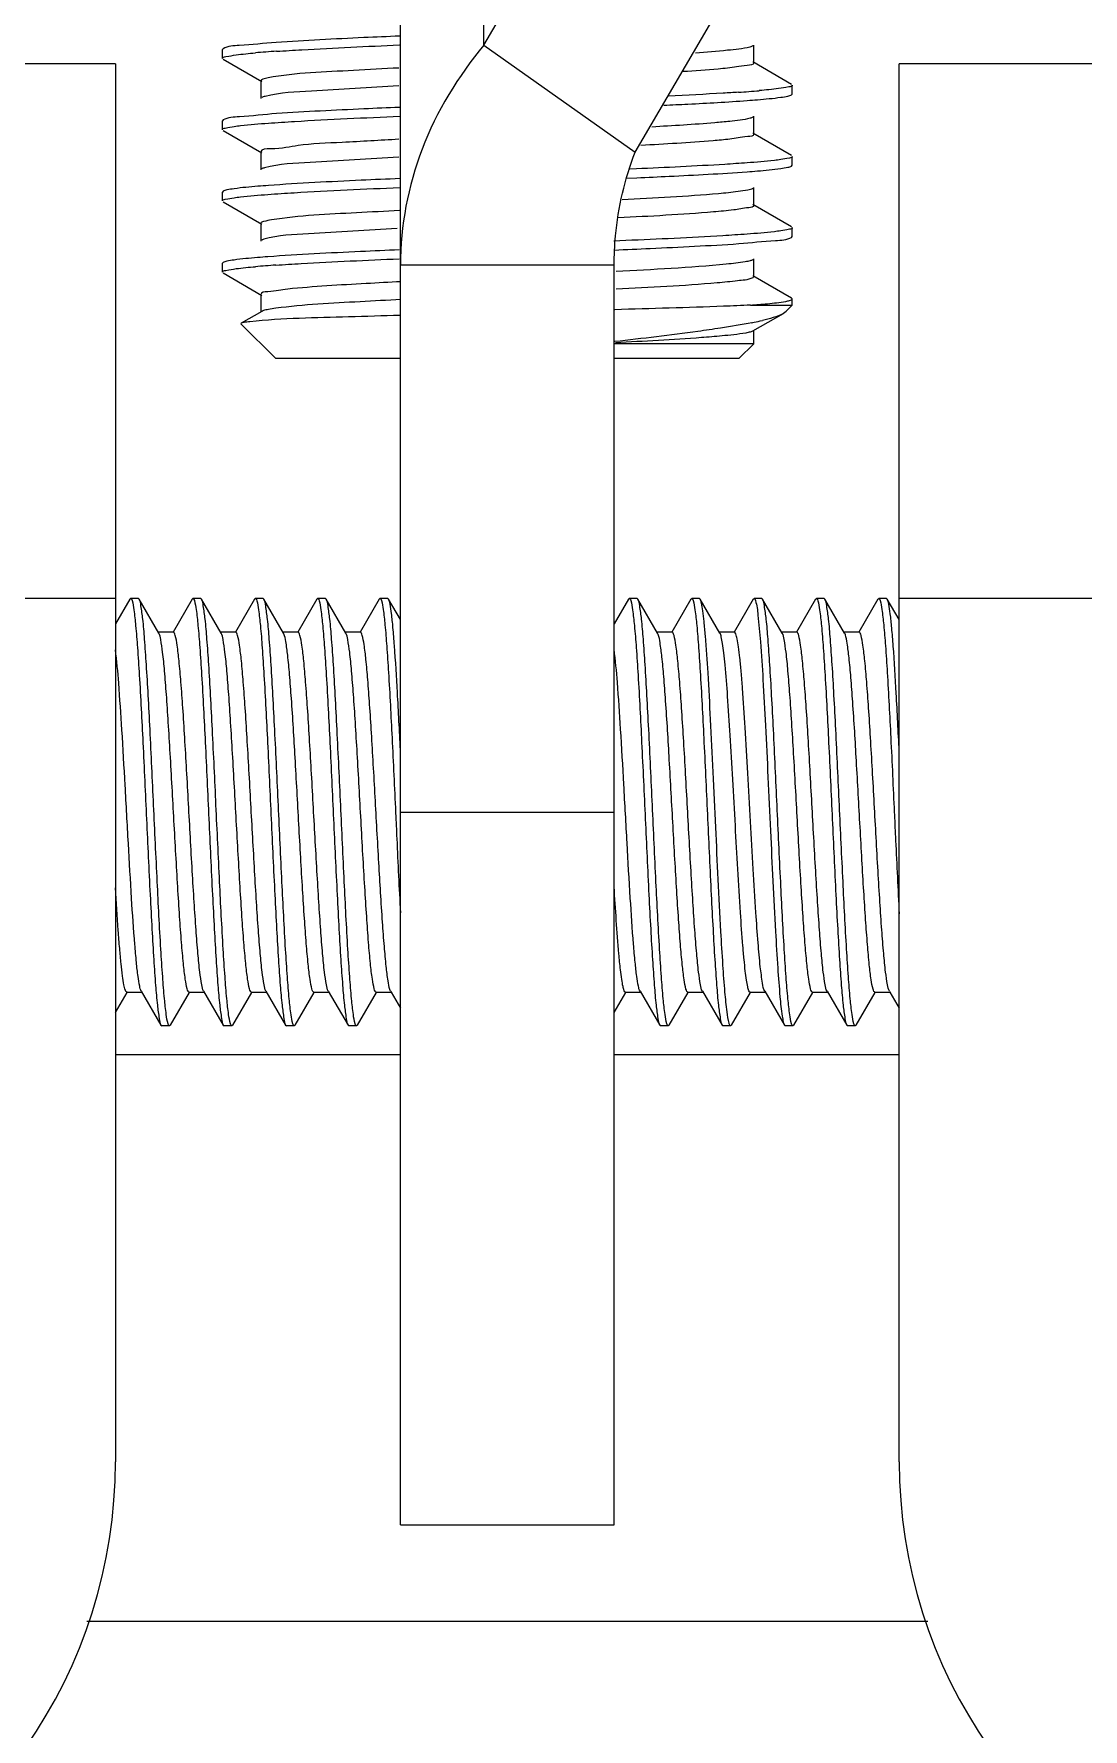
# Model space of a CAD drawing. Extents: x 27938 to 1507990, y 110129 to 923079.
# Drawn here: x 476329 to 476671, y 378758 to 379311 of the extents above; entities that cross this region are included whole.
import ezdxf

# ---------------------------------------------------------------- set-up
doc = ezdxf.new("R2010")
doc.units = 0
doc.header["$LTSCALE"] = 1000
doc.header["$MEASUREMENT"] = 0

msp = doc.modelspace()

# ---------------------------------------------------------------- linework, layer by layer
at = {"linetype": 'Continuous'}
for p, q in [((476475.39, 379306.85), (476646.5, 379598.94)), ((476524.68, 379272), (476695.78, 379564.09)), ((476475.39, 379306.85), (476475.39, 379477.95)), ((476448.18, 378824.47), (476448.18, 379431.49)), ((476390.34, 379305.68), (476390.12, 379305.43)), ((476390.12, 379302.52), (476390.12, 379305.43)), ((476390.12, 379302.52), (476390.12, 379305.43)), ((476475.39, 379306.85), (476524.68, 379272)), ((476563.4, 379301.07), (476563.4, 379306.88)), ((476355.27, 379300.73), (476285.57, 379300.73)), ((476355.27, 379300.73), (476355.27, 378845.04)), ((476390.34, 379302.27), (476402.94, 379294.97)), ((476575.75, 379294.07), (476563.14, 379301.37)), ((476610.82, 378845.04), (476610.82, 379300.73)), ((476680.52, 379300.73), (476610.82, 379300.73)), ((476402.69, 379295.26), (476402.69, 379289.46)), ((476575.97, 379290.91), (476575.97, 379293.81)), ((476575.97, 379290.91), (476575.97, 379293.81)), ((476575.75, 379290.65), (476575.97, 379290.91)), ((476390.34, 379282.45), (476390.12, 379282.2)), ((476390.12, 379279.29), (476390.12, 379282.2)), ((476390.12, 379279.29), (476390.12, 379282.2)), ((476563.4, 379277.84), (476563.4, 379283.65)), ((476390.34, 379279.04), (476402.94, 379271.74)), ((476575.75, 379270.83), (476563.14, 379278.13)), ((476402.69, 379272.03), (476402.69, 379266.22)), ((476575.97, 379267.68), (476575.97, 379270.58)), ((476575.97, 379267.68), (476575.97, 379270.58)), ((476525.14, 379266.51), (476523.01, 379266.42)), ((476575.75, 379267.42), (476575.97, 379267.68)), ((476390.34, 379259.22), (476390.12, 379258.96)), ((476390.12, 379256.06), (476390.12, 379258.96)), ((476390.12, 379256.06), (476390.12, 379258.96)), ((476521.7, 379263.45), (476525.29, 379263.61)), ((476563.4, 379254.61), (476563.4, 379260.42)), ((476390.34, 379255.81), (476402.94, 379248.51)), ((476575.75, 379247.6), (476563.14, 379254.9)), ((476402.69, 379248.8), (476402.69, 379242.99)), ((476575.97, 379244.44), (476575.97, 379247.35)), ((476575.97, 379244.44), (476575.97, 379247.35)), ((476521.7, 379243.13), (476517.74, 379242.96)), ((476575.75, 379244.19), (476575.97, 379244.44)), ((476563.4, 379231.38), (476563.4, 379237.18)), ((476390.34, 379235.99), (476390.12, 379235.73)), ((476390.12, 379232.83), (476390.12, 379235.73)), ((476390.12, 379232.83), (476390.12, 379235.73)), ((476390.34, 379232.57), (476402.94, 379225.27)), ((476517.87, 379235.16), (476448.18, 379235.16)), ((476517.87, 378824.47), (476517.87, 379235.16)), ((476575.75, 379224.37), (476563.14, 379231.67)), ((476402.69, 379225.57), (476402.69, 379219.76)), ((476402.95, 379220.05), (476396.26, 379216.18)), ((476562.32, 379222.09), (476575.97, 379222.09)), ((476573.91, 379220.02), (476573.06, 379219.4)), ((476573.9, 379220.02), (476575.97, 379222.09)), ((476575.97, 379224.12), (476575.75, 379224.37)), ((476575.97, 379222.09), (476575.97, 379224.12)), ((476396.26, 379216.18), (476396.19, 379216.01)), ((476407.54, 379204.66), (476396.19, 379216.01)), ((476563.14, 379213.66), (476573.06, 379219.4)), ((476563.4, 379209.51), (476563.4, 379213.95)), ((476563.4, 379209.51), (476517.87, 379209.51)), ((476558.55, 379204.66), (476563.4, 379209.51)), ((476448.18, 379204.66), (476407.54, 379204.66)), ((476558.55, 379204.66), (476517.87, 379204.66)), ((476355.27, 379126.49), (476285.57, 379126.49)), ((476359.94, 379126.26), (476355.27, 379118.2)), ((476359.94, 379126.26), (476360.2, 379126.49)), ((476362.74, 379126.49), (476360.2, 379126.49)), ((476362.74, 379126.49), (476360.2, 379126.49)), ((476360.2, 379126.49), (476360.24, 379126.48)), ((476363, 379126.26), (476362.74, 379126.49)), ((476369.42, 379115.19), (476363, 379126.26)), ((476380.27, 379126.26), (476374.04, 379115.52)), ((476380.27, 379126.26), (476380.53, 379126.49)), ((476383.07, 379126.49), (476380.53, 379126.49)), ((476383.07, 379126.49), (476380.53, 379126.49)), ((476380.53, 379126.49), (476380.57, 379126.48)), ((476383.33, 379126.26), (476383.07, 379126.49)), ((476389.75, 379115.19), (476383.33, 379126.26)), ((476400.6, 379126.26), (476394.37, 379115.52)), ((476400.6, 379126.26), (476400.86, 379126.49)), ((476403.4, 379126.49), (476400.86, 379126.49)), ((476403.4, 379126.49), (476400.86, 379126.49)), ((476400.86, 379126.49), (476400.89, 379126.48)), ((476403.66, 379126.26), (476403.4, 379126.49)), ((476410.08, 379115.19), (476403.66, 379126.26)), ((476420.92, 379126.26), (476414.7, 379115.52)), ((476420.92, 379126.26), (476421.18, 379126.49)), ((476423.72, 379126.49), (476421.18, 379126.49)), ((476423.72, 379126.49), (476421.18, 379126.49)), ((476421.18, 379126.49), (476421.22, 379126.48)), ((476423.98, 379126.26), (476423.72, 379126.49)), ((476430.4, 379115.19), (476423.98, 379126.26)), ((476441.25, 379126.26), (476435.02, 379115.52)), ((476441.25, 379126.26), (476441.51, 379126.49)), ((476444.05, 379126.49), (476441.51, 379126.49)), ((476444.05, 379126.49), (476441.51, 379126.49)), ((476441.51, 379126.49), (476441.55, 379126.48)), ((476444.31, 379126.26), (476444.05, 379126.49)), ((476448.18, 379119.59), (476444.31, 379126.26)), ((476522.56, 379126.26), (476517.87, 379118.17)), ((476522.56, 379126.26), (476522.82, 379126.49)), ((476525.36, 379126.49), (476522.82, 379126.49)), ((476525.36, 379126.49), (476522.82, 379126.49)), ((476522.82, 379126.49), (476522.86, 379126.48)), ((476525.62, 379126.26), (476525.36, 379126.49)), ((476532.04, 379115.19), (476525.62, 379126.26)), ((476542.89, 379126.26), (476536.66, 379115.52)), ((476542.89, 379126.26), (476543.15, 379126.49)), ((476545.69, 379126.49), (476543.15, 379126.49)), ((476545.69, 379126.49), (476543.15, 379126.49)), ((476543.15, 379126.49), (476543.19, 379126.48)), ((476545.95, 379126.26), (476545.69, 379126.49)), ((476552.37, 379115.19), (476545.95, 379126.26)), ((476563.22, 379126.26), (476556.99, 379115.52)), ((476563.22, 379126.26), (476563.48, 379126.49)), ((476566.02, 379126.49), (476563.48, 379126.49)), ((476566.02, 379126.49), (476563.48, 379126.49)), ((476563.48, 379126.49), (476563.52, 379126.48)), ((476566.28, 379126.26), (476566.02, 379126.49)), ((476572.7, 379115.19), (476566.28, 379126.26)), ((476583.55, 379126.26), (476577.32, 379115.52)), ((476583.55, 379126.26), (476583.81, 379126.49)), ((476586.35, 379126.49), (476583.81, 379126.49)), ((476586.35, 379126.49), (476583.81, 379126.49)), ((476583.81, 379126.49), (476583.85, 379126.48)), ((476586.61, 379126.26), (476586.35, 379126.49)), ((476593.03, 379115.19), (476586.61, 379126.26)), ((476603.88, 379126.26), (476597.65, 379115.52)), ((476603.88, 379126.26), (476604.14, 379126.49)), ((476606.68, 379126.49), (476604.14, 379126.49)), ((476606.68, 379126.49), (476604.14, 379126.49)), ((476604.14, 379126.49), (476604.17, 379126.48)), ((476606.94, 379126.26), (476606.68, 379126.49)), ((476610.82, 379119.56), (476606.94, 379126.26)), ((476680.52, 379126.49), (476610.82, 379126.49)), ((476374.16, 379115.45), (476369.27, 379115.45)), ((476394.48, 379115.45), (476389.59, 379115.45)), ((476414.81, 379115.45), (476409.92, 379115.45)), ((476410.2, 379114.92), (476410.08, 379115.19)), ((476435.14, 379115.45), (476430.25, 379115.45)), ((476536.78, 379115.45), (476531.89, 379115.45)), ((476532.24, 379114.74), (476532.04, 379115.19)), ((476557.11, 379115.45), (476552.22, 379115.45)), ((476577.44, 379115.45), (476572.55, 379115.45)), ((476597.76, 379115.45), (476592.87, 379115.45)), ((476446.6, 379056.72), (476446.61, 379056.53)), ((476448.18, 379056.79), (476517.87, 379056.79)), ((476609.22, 379056.72), (476609.25, 379055.99)), ((476363.68, 378998.4), (476370.1, 378987.32)), ((476384.01, 378998.4), (476390.43, 378987.32)), ((476404.34, 378998.4), (476410.76, 378987.32)), ((476424.67, 378998.4), (476431.09, 378987.32)), ((476445, 378998.4), (476445.15, 378998.13)), ((476526.31, 378998.4), (476532.73, 378987.32)), ((476546.64, 378998.4), (476553.06, 378987.32)), ((476566.96, 378998.4), (476573.38, 378987.32)), ((476587.29, 378998.4), (476593.71, 378987.32)), ((476607.62, 378998.4), (476607.77, 378998.13)), ((476355.27, 378991.52), (476359.06, 378998.06)), ((476358.95, 378998.13), (476363.84, 378998.13)), ((476373.16, 378987.32), (476379.39, 378998.06)), ((476379.28, 378998.13), (476384.17, 378998.13)), ((476393.49, 378987.32), (476399.72, 378998.06)), ((476399.6, 378998.13), (476404.49, 378998.13)), ((476413.82, 378987.32), (476420.05, 378998.06)), ((476419.93, 378998.13), (476424.82, 378998.13)), ((476434.15, 378987.32), (476440.37, 378998.06)), ((476440.26, 378998.13), (476445.15, 378998.13)), ((476445.15, 378998.13), (476448.18, 378992.91)), ((476517.87, 378991.48), (476521.69, 378998.06)), ((476521.57, 378998.13), (476526.46, 378998.13)), ((476535.79, 378987.32), (476542.01, 378998.06)), ((476541.9, 378998.13), (476546.79, 378998.13)), ((476556.12, 378987.32), (476562.34, 378998.06)), ((476562.23, 378998.13), (476567.12, 378998.13)), ((476576.44, 378987.32), (476582.67, 378998.06)), ((476582.56, 378998.13), (476587.45, 378998.13)), ((476596.77, 378987.32), (476603, 378998.06)), ((476602.88, 378998.13), (476607.77, 378998.13)), ((476607.77, 378998.13), (476610.82, 378992.88)), ((476370.1, 378987.32), (476370.36, 378987.1)), ((476372.9, 378987.1), (476370.36, 378987.1)), ((476372.9, 378987.1), (476370.36, 378987.1)), ((476372.9, 378987.1), (476372.87, 378987.1)), ((476373.16, 378987.32), (476372.9, 378987.1)), ((476390.43, 378987.32), (476390.69, 378987.1)), ((476393.23, 378987.1), (476390.69, 378987.1)), ((476393.23, 378987.1), (476390.69, 378987.1)), ((476393.23, 378987.1), (476393.19, 378987.1)), ((476393.49, 378987.32), (476393.23, 378987.1)), ((476410.76, 378987.32), (476411.02, 378987.1)), ((476413.56, 378987.1), (476411.02, 378987.1)), ((476413.56, 378987.1), (476411.02, 378987.1)), ((476413.56, 378987.1), (476413.52, 378987.1)), ((476413.82, 378987.32), (476413.56, 378987.1)), ((476431.09, 378987.32), (476431.35, 378987.1)), ((476433.89, 378987.1), (476431.35, 378987.1)), ((476433.89, 378987.1), (476431.35, 378987.1)), ((476433.89, 378987.1), (476433.85, 378987.1)), ((476434.15, 378987.32), (476433.89, 378987.1)), ((476532.73, 378987.32), (476532.99, 378987.1)), ((476535.53, 378987.1), (476532.99, 378987.1)), ((476535.53, 378987.1), (476532.99, 378987.1)), ((476535.53, 378987.1), (476535.49, 378987.1)), ((476535.79, 378987.32), (476535.53, 378987.1)), ((476553.06, 378987.32), (476553.32, 378987.1)), ((476555.86, 378987.1), (476553.32, 378987.1)), ((476555.86, 378987.1), (476553.32, 378987.1)), ((476556.12, 378987.32), (476555.86, 378987.1)), ((476573.38, 378987.32), (476573.64, 378987.1)), ((476576.18, 378987.1), (476573.64, 378987.1)), ((476576.18, 378987.1), (476573.64, 378987.1)), ((476576.18, 378987.1), (476576.15, 378987.1)), ((476576.44, 378987.32), (476576.18, 378987.1)), ((476593.71, 378987.32), (476593.97, 378987.1)), ((476596.51, 378987.1), (476593.97, 378987.1)), ((476596.51, 378987.1), (476593.97, 378987.1)), ((476596.51, 378987.1), (476596.47, 378987.1)), ((476596.77, 378987.32), (476596.51, 378987.1)), ((476355.27, 378977.8), (476448.18, 378977.8)), ((476517.87, 378977.8), (476610.82, 378977.8)), ((476448.18, 378824.47), (476517.87, 378824.47)), ((476345.92, 378793.11), (476620.17, 378793.11))]:
    msp.add_line(p, q, dxfattribs=at)
for centre, radius, start, end in [((476434.54, 378903.9), 401.84, 93.8141, 94.8058), ((476531.69, 379690.69), 400.09, 273.8288, 274.8033), ((476434.24, 378837.96), 398.06, 93.8424, 94.8038), ((476537.47, 379548.88), 327.74, 274.348, 274.8253), ((476537.07, 379343.76), 129.96, 281.4121, 281.7338), ((476543.2, 379314.72), 100.28, 281.6827, 283.258), ((476192.64, 378845.04), 162.62, 290.3175, 0), ((476773.44, 378845.04), 162.62, 180, 249.6825)]:
    msp.add_arc(centre, radius, start, end, dxfattribs=at)
for points, knots in [([(476447.87, 379309.8), (476443.99, 379309.63), (476430.58, 379309.04), (476417.18, 379308.39), (476407.65, 379307.74)], [0, 0, 0, 0, 0.28888, 1, 1, 1, 1]), ([(476390.12, 379302.52), (476390.12, 379302.95), (476392.34, 379303.22), (476393.46, 379303.53), (476394.58, 379303.68)], [0, 0, 0, 0, 0.271559, 1, 1, 1, 1]), ([(476407.65, 379307.74), (476403.65, 379307.46), (476398.03, 379306.69), (476391.9, 379306.58), (476390.34, 379305.68)], [0, 0, 0, 0, 0.690313, 1, 1, 1, 1]), ([(476407.81, 379304.84), (476410.57, 379305.03), (476423.91, 379305.84), (476437.26, 379306.44), (476447.85, 379306.9)], [0, 0, 0, 0, 0.20666, 1, 1, 1, 1]), ([(476475.39, 379306.85), (476466.96, 379296.76), (476453.18, 379274.13), (476448.18, 379247.96), (476448.18, 379235.16)], [0, 0, 0, 0, 0.506705, 1, 1, 1, 1]), ([(476563.14, 379306.59), (476562.84, 379306.41), (476560.1, 379305.65), (476557.31, 379305.41), (476554.86, 379305.16)], [0, 0, 0, 0, 0.12456, 1, 1, 1, 1]), ([(476447.64, 379299.39), (476442.71, 379299.13), (476428.51, 379298.23), (476414.16, 379297.92), (476405.01, 379296.15)], [0, 0, 0, 0, 0.346423, 1, 1, 1, 1]), ([(476554.86, 379299.35), (476553.85, 379299.25), (476549.02, 379298.8), (476544.18, 379298.45), (476540.35, 379298.2)], [0, 0, 0, 0, 0.208697, 1, 1, 1, 1]), ([(476563.4, 379301.07), (476563.4, 379300.3), (476559.01, 379300.21), (476556.99, 379299.57), (476554.86, 379299.35)], [0, 0, 0, 0, 0.265827, 1, 1, 1, 1]), ([(476405.01, 379296.15), (476404.42, 379296.04), (476403.75, 379295.89), (476402.69, 379295.51), (476402.69, 379295.26)], [0, 0, 0, 0, 0.709574, 1, 1, 1, 1]), ([(476447.64, 379293.58), (476438.14, 379293.09), (476423.68, 379292.02), (476409.01, 379291.36), (476404.11, 379290.15)], [0, 0, 0, 0, 0.653589, 1, 1, 1, 1]), ([(476558.4, 379291.5), (476556.75, 379291.39), (476549.15, 379290.91), (476541.54, 379290.51), (476535.59, 379290.23)], [0, 0, 0, 0, 0.217612, 1, 1, 1, 1]), ([(476575.97, 379293.81), (476575.97, 379293.39), (476573.74, 379293.11), (476572.61, 379292.8), (476571.48, 379292.66)], [0, 0, 0, 0, 0.271489, 1, 1, 1, 1]), ([(476404.11, 379290.15), (476403.88, 379290.09), (476403.48, 379289.99), (476403.09, 379289.84), (476402.95, 379289.75)], [0, 0, 0, 0, 0.589728, 1, 1, 1, 1]), ([(476447.85, 379286.57), (476444, 379286.4), (476430.65, 379285.81), (476417.3, 379285.16), (476407.81, 379284.52)], [0, 0, 0, 0, 0.28855, 1, 1, 1, 1]), ([(476534.12, 379287.25), (476536.73, 379287.38), (476545.77, 379287.82), (476554.82, 379288.32), (476561.24, 379288.8)], [0, 0, 0, 0, 0.288481, 1, 1, 1, 1]), ([(476561.24, 379288.8), (476562.37, 379288.88), (476566.03, 379289.17), (476569.7, 379289.5), (476572.22, 379289.85)], [0, 0, 0, 0, 0.307442, 1, 1, 1, 1]), ([(476572.22, 379289.85), (476572.99, 379289.96), (476574.17, 379290.17), (476575.38, 379290.44), (476575.75, 379290.65)], [0, 0, 0, 0, 0.642991, 1, 1, 1, 1]), ([(476390.12, 379279.29), (476390.12, 379279.66), (476392, 379279.97), (476392.99, 379280.22), (476393.95, 379280.36)], [0, 0, 0, 0, 0.274156, 1, 1, 1, 1]), ([(476407.81, 379284.52), (476403.77, 379284.24), (476398.1, 379283.46), (476391.91, 379283.36), (476390.34, 379282.45)], [0, 0, 0, 0, 0.690488, 1, 1, 1, 1]), ([(476393.95, 379280.36), (476394.66, 379280.46), (476398.37, 379280.91), (476402.1, 379281.2), (476405.12, 379281.42)], [0, 0, 0, 0, 0.191478, 1, 1, 1, 1]), ([(476405.12, 379281.42), (476407.97, 379281.63), (476422.26, 379282.54), (476436.56, 379283.18), (476448, 379283.67)], [0, 0, 0, 0, 0.199878, 1, 1, 1, 1]), ([(476555.57, 379282), (476553.95, 379281.83), (476545.49, 379281.05), (476537.01, 379280.55), (476530.15, 379280.16)], [0, 0, 0, 0, 0.191776, 1, 1, 1, 1]), ([(476563.14, 379283.35), (476562.86, 379283.19), (476560.36, 379282.47), (476557.8, 379282.24), (476555.57, 379282)], [0, 0, 0, 0, 0.12695, 1, 1, 1, 1]), ([(476447.67, 379276.15), (476441.51, 379275.84), (476430.89, 379275.1), (476415.84, 379274.63), (476408.97, 379272.87), (476402.7, 379273.12), (476402.69, 379272.03)], [0, 0, 0, 0, 0.408978, 0.726291, 0.927833, 1, 1, 1, 1]), ([(476555.57, 379276.19), (476553.75, 379276), (476544.1, 379275.13), (476534.42, 379274.58), (476526.57, 379274.15)], [0, 0, 0, 0, 0.188503, 1, 1, 1, 1]), ([(476563.4, 379277.84), (476563.4, 379277.12), (476559.39, 379276.98), (476557.53, 379276.4), (476555.57, 379276.19)], [0, 0, 0, 0, 0.266822, 1, 1, 1, 1]), ([(476447.65, 379270.35), (476438.03, 379269.85), (476423.51, 379268.72), (476408.73, 379268.15), (476403.9, 379266.87)], [0, 0, 0, 0, 0.658464, 1, 1, 1, 1]), ([(476517.87, 379235.16), (476517.87, 379238.33), (476518.46, 379250.86), (476521.39, 379263.24), (476524.68, 379272)], [0, 0, 0, 0, 0.253333, 1, 1, 1, 1]), ([(476572.22, 379269.53), (476571.52, 379269.43), (476567.87, 379268.98), (476564.2, 379268.69), (476561.24, 379268.47)], [0, 0, 0, 0, 0.191345, 1, 1, 1, 1]), ([(476575.97, 379270.58), (476575.97, 379270.22), (476574.13, 379269.91), (476573.16, 379269.66), (476572.22, 379269.53)], [0, 0, 0, 0, 0.274511, 1, 1, 1, 1]), ([(476403.9, 379266.87), (476403.71, 379266.82), (476403.39, 379266.72), (476403.07, 379266.59), (476402.95, 379266.52)], [0, 0, 0, 0, 0.581089, 1, 1, 1, 1]), ([(476561.24, 379268.47), (476558.8, 379268.29), (476546.78, 379267.5), (476534.74, 379266.94), (476525.14, 379266.51)], [0, 0, 0, 0, 0.202741, 1, 1, 1, 1]), ([(476525.29, 379263.61), (476528.8, 379263.77), (476540.78, 379264.33), (476552.76, 379264.94), (476561.22, 379265.56)], [0, 0, 0, 0, 0.292638, 1, 1, 1, 1]), ([(476561.22, 379265.56), (476562.35, 379265.65), (476566.02, 379265.94), (476569.69, 379266.26), (476572.21, 379266.62)], [0, 0, 0, 0, 0.307508, 1, 1, 1, 1]), ([(476572.21, 379266.62), (476572.98, 379266.73), (476574.17, 379266.94), (476575.38, 379267.21), (476575.75, 379267.42)], [0, 0, 0, 0, 0.64302, 1, 1, 1, 1]), ([(476393.95, 379260.03), (476393.16, 379259.92), (476391.96, 379259.71), (476390.72, 379259.44), (476390.34, 379259.22)], [0, 0, 0, 0, 0.643846, 1, 1, 1, 1]), ([(476393.92, 379257.12), (476394.62, 379257.22), (476398.3, 379257.67), (476401.99, 379257.96), (476404.98, 379258.18)], [0, 0, 0, 0, 0.191445, 1, 1, 1, 1]), ([(476405.12, 379261.09), (476403.97, 379261.01), (476400.24, 379260.72), (476396.52, 379260.39), (476393.95, 379260.03)], [0, 0, 0, 0, 0.307315, 1, 1, 1, 1]), ([(476404.98, 379258.18), (476407.84, 379258.39), (476422.17, 379259.31), (476436.51, 379259.95), (476448, 379260.44)], [0, 0, 0, 0, 0.199508, 1, 1, 1, 1]), ([(476448, 379263.34), (476443.79, 379263.16), (476429.49, 379262.52), (476415.19, 379261.83), (476405.12, 379261.09)], [0, 0, 0, 0, 0.294353, 1, 1, 1, 1]), ([(476558.28, 379259.09), (476556.17, 379258.81), (476543.6, 379257.59), (476530.99, 379256.95), (476520.5, 379256.4)], [0, 0, 0, 0, 0.168361, 1, 1, 1, 1]), ([(476563.14, 379260.12), (476562.64, 379259.83), (476560.97, 379259.5), (476559.35, 379259.23), (476558.28, 379259.09)], [0, 0, 0, 0, 0.350876, 1, 1, 1, 1]), ([(476390.12, 379256.06), (476390.12, 379256.43), (476391.98, 379256.73), (476392.96, 379256.99), (476393.92, 379257.12)], [0, 0, 0, 0, 0.274335, 1, 1, 1, 1]), ([(476447.9, 379252.93), (476443.22, 379252.7), (476429.29, 379251.87), (476415.29, 379251.34), (476406.13, 379249.89)], [0, 0, 0, 0, 0.335812, 1, 1, 1, 1]), ([(476556.86, 379253.11), (476554.65, 379252.85), (476542.12, 379251.71), (476529.55, 379251.06), (476519.2, 379250.53)], [0, 0, 0, 0, 0.176564, 1, 1, 1, 1]), ([(476563.4, 379254.61), (476563.4, 379254), (476560.09, 379253.76), (476558.5, 379253.3), (476556.86, 379253.11)], [0, 0, 0, 0, 0.268738, 1, 1, 1, 1]), ([(476406.13, 379249.89), (476405.26, 379249.75), (476404.34, 379249.52), (476402.69, 379249.14), (476402.69, 379248.8)], [0, 0, 0, 0, 0.720112, 1, 1, 1, 1]), ([(476447.12, 379247.09), (476437.47, 379246.59), (476423.08, 379245.38), (476408.35, 379244.96), (476403.67, 379243.57)], [0, 0, 0, 0, 0.664513, 1, 1, 1, 1]), ([(476575.97, 379247.35), (476575.97, 379246.99), (476574.13, 379246.68), (476573.15, 379246.43), (476572.21, 379246.29)], [0, 0, 0, 0, 0.27452, 1, 1, 1, 1]), ([(476403.67, 379243.57), (476403.53, 379243.53), (476403.28, 379243.45), (476403.04, 379243.34), (476402.95, 379243.29)], [0, 0, 0, 0, 0.569413, 1, 1, 1, 1]), ([(476517.91, 379240.06), (476521.83, 379240.23), (476535.36, 379240.83), (476548.9, 379241.49), (476558.51, 379242.14)], [0, 0, 0, 0, 0.2891, 1, 1, 1, 1]), ([(476561.22, 379245.24), (476558.57, 379245.04), (476545.41, 379244.19), (476532.23, 379243.59), (476521.7, 379243.13)], [0, 0, 0, 0, 0.201017, 1, 1, 1, 1]), ([(476558.51, 379242.14), (476562.5, 379242.41), (476568.1, 379243.19), (476574.19, 379243.3), (476575.75, 379244.19)], [0, 0, 0, 0, 0.690204, 1, 1, 1, 1]), ([(476572.21, 379246.29), (476571.51, 379246.19), (476567.86, 379245.75), (476564.19, 379245.45), (476561.22, 379245.24)], [0, 0, 0, 0, 0.191315, 1, 1, 1, 1]), ([(476393.92, 379236.79), (476393.14, 379236.68), (476391.94, 379236.48), (476390.72, 379236.2), (476390.34, 379235.99)], [0, 0, 0, 0, 0.643454, 1, 1, 1, 1]), ([(476404.98, 379237.85), (476403.84, 379237.77), (476400.15, 379237.48), (476396.46, 379237.15), (476393.92, 379236.79)], [0, 0, 0, 0, 0.307366, 1, 1, 1, 1]), ([(476447.8, 379240.1), (476443.59, 379239.92), (476429.31, 379239.28), (476415.03, 379238.59), (476404.98, 379237.85)], [0, 0, 0, 0, 0.294609, 1, 1, 1, 1]), ([(476407.57, 379235.13), (476410.33, 379235.32), (476423.73, 379236.14), (476437.14, 379236.74), (476447.78, 379237.2)], [0, 0, 0, 0, 0.206107, 1, 1, 1, 1]), ([(476560.61, 379236.21), (476558.57, 379235.85), (476544.56, 379234.34), (476530.49, 379233.68), (476518.5, 379233.07)], [0, 0, 0, 0, 0.147214, 1, 1, 1, 1]), ([(476563.14, 379236.89), (476562.86, 379236.73), (476562, 379236.48), (476561.15, 379236.3), (476560.61, 379236.21)], [0, 0, 0, 0, 0.376557, 1, 1, 1, 1]), ([(476390.12, 379232.83), (476390.12, 379233.25), (476392.33, 379233.53), (476393.45, 379233.83), (476394.57, 379233.98)], [0, 0, 0, 0, 0.271614, 1, 1, 1, 1]), ([(476563.4, 379231.38), (476563.4, 379231.22), (476561.43, 379230.13), (476559.78, 379230.24), (476558.11, 379230.03)], [0, 0, 0, 0, 0.08596, 1, 1, 1, 1]), ([(476411.43, 379227.31), (476409.25, 379227.09), (476407.19, 379226.43), (476402.69, 379226.36), (476402.69, 379225.57)], [0, 0, 0, 0, 0.734394, 1, 1, 1, 1]), ([(476448.29, 379229.72), (476444.52, 379229.53), (476432.23, 379228.86), (476419.93, 379228.17), (476411.43, 379227.31)], [0, 0, 0, 0, 0.306539, 1, 1, 1, 1]), ([(476558.11, 379230.03), (476555.9, 379229.74), (476542.73, 379228.48), (476529.52, 379227.82), (476518.54, 379227.26)], [0, 0, 0, 0, 0.168449, 1, 1, 1, 1]), ([(476403.51, 379220.29), (476403.4, 379220.25), (476403.21, 379220.19), (476403.02, 379220.1), (476402.95, 379220.05)], [0, 0, 0, 0, 0.559909, 1, 1, 1, 1]), ([(476407.54, 379221.05), (476406.73, 379220.94), (476405.38, 379220.74), (476404.03, 379220.46), (476403.51, 379220.29)], [0, 0, 0, 0, 0.599115, 1, 1, 1, 1]), ([(476448.36, 379223.92), (476443.92, 379223.69), (476430.31, 379222.92), (476416.66, 379222.28), (476407.54, 379221.05)], [0, 0, 0, 0, 0.325706, 1, 1, 1, 1]), ([(476562.32, 379222.09), (476559.39, 379221.95), (476544.66, 379221.35), (476529.92, 379220.94), (476518.1, 379220.61)], [0, 0, 0, 0, 0.198632, 1, 1, 1, 1]), ([(476565.04, 379222.31), (476565.98, 379222.38), (476568.92, 379222.66), (476571.87, 379222.95), (476573.86, 379223.33)], [0, 0, 0, 0, 0.318168, 1, 1, 1, 1]), ([(476573.86, 379223.33), (476574.26, 379223.4), (476574.9, 379223.54), (476575.55, 379223.74), (476575.76, 379223.87)], [0, 0, 0, 0, 0.619944, 1, 1, 1, 1]), ([(476575.76, 379223.87), (476575.82, 379223.9), (476575.91, 379223.96), (476575.97, 379224.07), (476575.97, 379224.12)], [0, 0, 0, 0, 0.597477, 1, 1, 1, 1]), ([(476399.1, 379216.68), (476398.46, 379216.62), (476397.52, 379216.48), (476396.54, 379216.34), (476396.26, 379216.18)], [0, 0, 0, 0, 0.666426, 1, 1, 1, 1]), ([(476448.06, 379218.75), (476442.47, 379218.59), (476426.15, 379218.02), (476409.78, 379217.8), (476399.1, 379216.68)], [0, 0, 0, 0, 0.34233, 1, 1, 1, 1]), ([(476552.6, 379214.6), (476550.13, 379214.22), (476538.65, 379212.57), (476527.13, 379211.22), (476518.1, 379210.19)], [0, 0, 0, 0, 0.215985, 1, 1, 1, 1]), ([(476553.04, 379212.05), (476550.8, 379211.84), (476539.22, 379210.92), (476527.61, 379210.3), (476518.26, 379209.82)], [0, 0, 0, 0, 0.193571, 1, 1, 1, 1]), ([(476562.25, 379213.33), (476561.77, 379213.19), (476558.72, 379212.59), (476555.63, 379212.3), (476553.04, 379212.05)], [0, 0, 0, 0, 0.160547, 1, 1, 1, 1]), ([(476563.14, 379213.66), (476563.03, 379213.59), (476562.73, 379213.47), (476562.42, 379213.37), (476562.25, 379213.33)], [0, 0, 0, 0, 0.420841, 1, 1, 1, 1]), ([(476360.24, 379126.48), (476360.28, 379126.47), (476360.52, 379126.29), (476360.6, 379125.98), (476360.67, 379125.75)], [0, 0, 0, 0, 0.146246, 1, 1, 1, 1]), ([(476360.67, 379125.75), (476360.98, 379124.78), (476361.38, 379122.05), (476361.95, 379116.95), (476362.5, 379109.84), (476363.32, 379097.14), (476364.28, 379078.49), (476365.38, 379054.6), (476366.33, 379034.32), (476367.12, 379019.05), (476367.69, 379009.22), (476368.28, 379000.97), (476368.79, 378994.54), (476369.41, 378990.24), (476369.73, 378987.97), (476370.1, 378987.32)], [0, 0, 0, 0, 0.021868, 0.059293, 0.111148, 0.175758, 0.334416, 0.514504, 0.692433, 0.773207, 0.844889, 0.905123, 0.951944, 0.983855, 1, 1, 1, 1]), ([(476372.43, 378987.84), (476372.12, 378988.81), (476371.72, 378991.54), (476371.15, 378996.65), (476370.6, 379003.75), (476369.78, 379016.46), (476368.83, 379035.1), (476367.72, 379058.99), (476366.78, 379079.27), (476365.98, 379094.54), (476365.41, 379104.37), (476364.83, 379112.61), (476364.31, 379119.05), (476363.7, 379123.34), (476363.37, 379125.62), (476363, 379126.26)], [0, 0, 0, 0, 0.021893, 0.059337, 0.111209, 0.175831, 0.334488, 0.514558, 0.692467, 0.773229, 0.8449, 0.905129, 0.951948, 0.983856, 1, 1, 1, 1]), ([(476380.57, 379126.48), (476380.61, 379126.47), (476380.84, 379126.29), (476380.92, 379126), (476380.99, 379125.77)], [0, 0, 0, 0, 0.147522, 1, 1, 1, 1]), ([(476380.99, 379125.77), (476381.3, 379124.82), (476381.7, 379122.1), (476382.27, 379117.02), (476382.82, 379109.92), (476383.65, 379097.23), (476384.6, 379078.58), (476385.71, 379054.68), (476386.65, 379034.38), (476387.45, 379019.09), (476388.02, 379009.25), (476388.6, 379000.99), (476389.12, 378994.55), (476389.73, 378990.24), (476390.06, 378987.97), (476390.43, 378987.32)], [0, 0, 0, 0, 0.02168, 0.058952, 0.110694, 0.175227, 0.333837, 0.514005, 0.692077, 0.772934, 0.8447, 0.905011, 0.95189, 0.983838, 1, 1, 1, 1]), ([(476392.76, 378987.84), (476392.45, 378988.8), (476392.05, 378991.53), (476391.48, 378996.64), (476390.93, 379003.74), (476390.11, 379016.45), (476389.16, 379035.09), (476388.05, 379058.98), (476387.11, 379079.27), (476386.31, 379094.54), (476385.74, 379104.37), (476385.16, 379112.61), (476384.64, 379119.05), (476384.02, 379123.34), (476383.7, 379125.62), (476383.33, 379126.26)], [0, 0, 0, 0, 0.021869, 0.059298, 0.111159, 0.175773, 0.334425, 0.514513, 0.692436, 0.773203, 0.844885, 0.905123, 0.951945, 0.983855, 1, 1, 1, 1]), ([(476400.89, 379126.48), (476400.94, 379126.47), (476401.18, 379126.29), (476401.25, 379125.98), (476401.33, 379125.74)], [0, 0, 0, 0, 0.146192, 1, 1, 1, 1]), ([(476401.33, 379125.74), (476401.64, 379124.78), (476402.04, 379122.05), (476402.61, 379116.94), (476403.16, 379109.84), (476403.98, 379097.13), (476404.93, 379078.48), (476406.04, 379054.6), (476406.98, 379034.31), (476407.78, 379019.05), (476408.35, 379009.22), (476408.93, 379000.97), (476409.45, 378994.54), (476410.06, 378990.24), (476410.39, 378987.97), (476410.76, 378987.32)], [0, 0, 0, 0, 0.021875, 0.059308, 0.111172, 0.175789, 0.334441, 0.514524, 0.692444, 0.773209, 0.844888, 0.905124, 0.951946, 0.983855, 1, 1, 1, 1]), ([(476413.1, 378987.81), (476412.79, 378988.77), (476412.39, 378991.49), (476411.82, 378996.57), (476411.27, 379003.67), (476410.44, 379016.36), (476409.49, 379035.01), (476408.38, 379058.91), (476407.44, 379079.21), (476406.64, 379094.5), (476406.07, 379104.34), (476405.48, 379112.59), (476404.97, 379119.04), (476404.35, 379123.34), (476404.03, 379125.61), (476403.66, 379126.26)], [0, 0, 0, 0, 0.021696, 0.058981, 0.110733, 0.175273, 0.333889, 0.51405, 0.692109, 0.772959, 0.844718, 0.905021, 0.951895, 0.98384, 1, 1, 1, 1]), ([(476421.22, 379126.48), (476421.26, 379126.47), (476421.51, 379126.29), (476421.58, 379125.98), (476421.66, 379125.74)], [0, 0, 0, 0, 0.146067, 1, 1, 1, 1]), ([(476421.66, 379125.74), (476421.96, 379124.78), (476422.36, 379122.04), (476422.93, 379116.94), (476423.48, 379109.83), (476424.31, 379097.12), (476425.26, 379078.48), (476426.37, 379054.59), (476427.31, 379034.31), (476428.11, 379019.04), (476428.68, 379009.21), (476429.26, 379000.97), (476429.78, 378994.53), (476430.39, 378990.24), (476430.71, 378987.97), (476431.09, 378987.32)], [0, 0, 0, 0, 0.021894, 0.059339, 0.111212, 0.175833, 0.334492, 0.514561, 0.69247, 0.773231, 0.844902, 0.905131, 0.951948, 0.983856, 1, 1, 1, 1]), ([(476433.42, 378987.84), (476433.11, 378988.8), (476432.71, 378991.53), (476432.14, 378996.64), (476431.59, 379003.74), (476430.76, 379016.45), (476429.81, 379035.09), (476428.71, 379058.98), (476427.76, 379079.27), (476426.96, 379094.54), (476426.4, 379104.37), (476425.81, 379112.61), (476425.3, 379119.05), (476424.68, 379123.34), (476424.36, 379125.62), (476423.98, 379126.26)], [0, 0, 0, 0, 0.021872, 0.059299, 0.111157, 0.175768, 0.334426, 0.51451, 0.692437, 0.773209, 0.84489, 0.905124, 0.951944, 0.983855, 1, 1, 1, 1]), ([(476441.55, 379126.48), (476441.59, 379126.47), (476441.83, 379126.29), (476441.91, 379125.99), (476441.98, 379125.75)], [0, 0, 0, 0, 0.14652, 1, 1, 1, 1]), ([(476441.98, 379125.75), (476442.28, 379124.82), (476442.67, 379122.18), (476443.23, 379117.25), (476443.77, 379110.4), (476444.58, 379098.13), (476445.51, 379080.04), (476446.22, 379064.83), (476446.6, 379056.72)], [0, 0, 0, 0, 0.0425, 0.114919, 0.215181, 0.340186, 0.648075, 1, 1, 1, 1]), ([(476448.18, 379077.12), (476447.87, 379083.36), (476447.3, 379094.69), (476446.51, 379107.98), (476445.81, 379116.54), (476445.38, 379121.09), (476444.89, 379124.16), (476444.59, 379125.78), (476444.31, 379126.26)], [0, 0, 0, 0, 0.379707, 0.689476, 0.809337, 0.902177, 0.966048, 1, 1, 1, 1]), ([(476522.86, 379126.48), (476522.9, 379126.47), (476523.14, 379126.29), (476523.22, 379125.99), (476523.29, 379125.76)], [0, 0, 0, 0, 0.146788, 1, 1, 1, 1]), ([(476523.29, 379125.76), (476523.6, 379124.8), (476524, 379122.07), (476524.57, 379116.98), (476525.12, 379109.88), (476525.95, 379097.17), (476526.9, 379078.53), (476528, 379054.64), (476528.95, 379034.34), (476529.75, 379019.06), (476530.32, 379009.23), (476530.9, 379000.98), (476531.42, 378994.54), (476532.03, 378990.24), (476532.35, 378987.97), (476532.73, 378987.32)], [0, 0, 0, 0, 0.021788, 0.059148, 0.110955, 0.175533, 0.334174, 0.514296, 0.692285, 0.773094, 0.844811, 0.905077, 0.951921, 0.983848, 1, 1, 1, 1]), ([(476535.06, 378987.84), (476534.75, 378988.8), (476534.35, 378991.54), (476533.78, 378996.64), (476533.23, 379003.75), (476532.4, 379016.45), (476531.45, 379035.1), (476530.35, 379058.98), (476529.4, 379079.27), (476528.6, 379094.54), (476528.04, 379104.37), (476527.45, 379112.61), (476526.94, 379119.05), (476526.32, 379123.34), (476526, 379125.62), (476525.62, 379126.26)], [0, 0, 0, 0, 0.021877, 0.059311, 0.111175, 0.175792, 0.334445, 0.514524, 0.692444, 0.773209, 0.844887, 0.905122, 0.951945, 0.983855, 1, 1, 1, 1]), ([(476543.19, 379126.48), (476543.23, 379126.47), (476543.47, 379126.29), (476543.55, 379125.99), (476543.62, 379125.75)], [0, 0, 0, 0, 0.146706, 1, 1, 1, 1]), ([(476543.62, 379125.75), (476543.93, 379124.79), (476544.33, 379122.07), (476544.9, 379116.97), (476545.45, 379109.87), (476546.27, 379097.17), (476547.23, 379078.52), (476548.33, 379054.63), (476549.28, 379034.34), (476550.07, 379019.06), (476550.64, 379009.23), (476551.23, 379000.98), (476551.74, 378994.54), (476552.36, 378990.24), (476552.68, 378987.97), (476553.06, 378987.32)], [0, 0, 0, 0, 0.0218, 0.059172, 0.110989, 0.175574, 0.334211, 0.514328, 0.692305, 0.773106, 0.844818, 0.905082, 0.951925, 0.983849, 1, 1, 1, 1]), ([(476552.69, 379017.89), (476552.06, 379029.2), (476551.25, 379046.53), (476550.18, 379069.58), (476549.37, 379086.38), (476548.57, 379101.18), (476547.87, 379111.8), (476547.26, 379118.56), (476546.87, 379122.13), (476546.46, 379124.57), (476546.18, 379125.86), (476545.95, 379126.26)], [0, 0, 0, 0, 0.31261, 0.479025, 0.637331, 0.776893, 0.888349, 0.931124, 0.964281, 0.987309, 1, 1, 1, 1]), ([(476563.52, 379126.48), (476563.56, 379126.47), (476563.8, 379126.29), (476563.87, 379125.99), (476563.95, 379125.75)], [0, 0, 0, 0, 0.14666, 1, 1, 1, 1]), ([(476563.95, 379125.75), (476564.44, 379124.24), (476564.91, 379119.7), (476565.73, 379111.14), (476566.46, 379099.1), (476567.26, 379084.41), (476568.04, 379067.97), (476569.08, 379045.6), (476569.87, 379028.82), (476570.48, 379017.89)], [0, 0, 0, 0, 0.04411, 0.125541, 0.239358, 0.37843, 0.533993, 0.696234, 1, 1, 1, 1]), ([(476575.72, 378987.82), (476575.41, 378988.78), (476575.01, 378991.51), (476574.44, 378996.6), (476573.89, 379003.7), (476573.06, 379016.4), (476572.11, 379035.05), (476571, 379058.94), (476570.06, 379079.24), (476569.26, 379094.51), (476568.69, 379104.35), (476568.11, 379112.6), (476567.59, 379119.04), (476566.98, 379123.34), (476566.65, 379125.62), (476566.28, 379126.26)], [0, 0, 0, 0, 0.02177, 0.059115, 0.110912, 0.175482, 0.334119, 0.514249, 0.692251, 0.773068, 0.844793, 0.905066, 0.951916, 0.983846, 1, 1, 1, 1]), ([(476583.85, 379126.48), (476583.89, 379126.47), (476584.13, 379126.29), (476584.21, 379125.98), (476584.28, 379125.74)], [0, 0, 0, 0, 0.146034, 1, 1, 1, 1]), ([(476584.28, 379125.74), (476584.59, 379124.78), (476584.99, 379122.04), (476585.56, 379116.93), (476586.11, 379109.83), (476586.93, 379097.12), (476587.88, 379078.47), (476588.99, 379054.59), (476589.93, 379034.31), (476590.73, 379019.04), (476591.3, 379009.21), (476591.88, 379000.97), (476592.4, 378994.53), (476593.02, 378990.24), (476593.34, 378987.97), (476593.71, 378987.32)], [0, 0, 0, 0, 0.021899, 0.059349, 0.111223, 0.175847, 0.334508, 0.514576, 0.692482, 0.773242, 0.844912, 0.905137, 0.951951, 0.983857, 1, 1, 1, 1]), ([(476596.04, 378987.84), (476595.73, 378988.81), (476595.33, 378991.54), (476594.76, 378996.65), (476594.21, 379003.76), (476593.39, 379016.47), (476592.44, 379035.11), (476591.33, 379059), (476590.39, 379079.28), (476589.59, 379094.54), (476589.02, 379104.37), (476588.44, 379112.61), (476587.92, 379119.05), (476587.3, 379123.34), (476586.98, 379125.62), (476586.61, 379126.26)], [0, 0, 0, 0, 0.02191, 0.059368, 0.111249, 0.175876, 0.33454, 0.514602, 0.692499, 0.773255, 0.84492, 0.905142, 0.951954, 0.983858, 1, 1, 1, 1]), ([(476604.17, 379126.48), (476604.21, 379126.47), (476604.45, 379126.29), (476604.53, 379125.99), (476604.6, 379125.76)], [0, 0, 0, 0, 0.147008, 1, 1, 1, 1]), ([(476604.6, 379125.76), (476604.9, 379124.83), (476605.3, 379122.19), (476605.85, 379117.27), (476606.39, 379110.42), (476607.2, 379098.15), (476608.14, 379080.05), (476608.84, 379064.83), (476609.22, 379056.72)], [0, 0, 0, 0, 0.042374, 0.114709, 0.214932, 0.339935, 0.647912, 1, 1, 1, 1]), ([(476610.82, 379076.72), (476610.52, 379083), (476609.94, 379094.42), (476609.14, 379107.82), (476608.45, 379116.46), (476608.01, 379121.04), (476607.52, 379124.14), (476607.22, 379125.78), (476606.94, 379126.26)], [0, 0, 0, 0, 0.379459, 0.689334, 0.809279, 0.902185, 0.96608, 1, 1, 1, 1]), ([(476379.28, 378998.13), (476379.14, 378998.13), (476378.84, 378998.55), (476378.44, 378999.89), (476377.9, 379003), (476377.35, 379008.01), (476376.75, 379014.85), (476376.16, 379023.17), (476375.55, 379032.71), (476374.95, 379043.13), (476374.14, 379057.65), (476373.36, 379072.03), (476372.53, 379085.77), (476371.94, 379094.75), (476371.33, 379102.34), (476370.78, 379108.33), (476370.16, 379112.39), (476369.79, 379114.55), (476369.42, 379115.19)], [0, 0, 0, 0, 0.003456, 0.010692, 0.037889, 0.081613, 0.140407, 0.212192, 0.2944, 0.384075, 0.47799, 0.664972, 0.751304, 0.828651, 0.894236, 0.945722, 0.981321, 1, 1, 1, 1]), ([(476384.01, 378998.4), (476383.64, 378999.03), (476383.28, 379001.19), (476382.65, 379005.25), (476382.1, 379011.24), (476381.5, 379018.83), (476380.9, 379027.81), (476380.07, 379041.55), (476379.29, 379055.94), (476378.48, 379070.46), (476377.88, 379080.87), (476377.28, 379090.41), (476376.68, 379098.73), (476376.08, 379105.57), (476375.53, 379110.58), (476374.99, 379113.69), (476374.59, 379115.03), (476374.29, 379115.45), (476374.16, 379115.45)], [0, 0, 0, 0, 0.01868, 0.054278, 0.105764, 0.171348, 0.248694, 0.335026, 0.52201, 0.615925, 0.705601, 0.787808, 0.859593, 0.918386, 0.962109, 0.989306, 0.996546, 1, 1, 1, 1]), ([(476399.6, 378998.13), (476399.47, 378998.13), (476399.17, 378998.55), (476398.77, 378999.89), (476398.23, 379003), (476397.68, 379008.01), (476397.08, 379014.85), (476396.48, 379023.17), (476395.88, 379032.71), (476395.28, 379043.13), (476394.47, 379057.65), (476393.69, 379072.03), (476392.86, 379085.77), (476392.26, 379094.75), (476391.66, 379102.34), (476391.11, 379108.33), (476390.48, 379112.39), (476390.12, 379114.55), (476389.75, 379115.19)], [0, 0, 0, 0, 0.003455, 0.010693, 0.037891, 0.081614, 0.140407, 0.212192, 0.2944, 0.384075, 0.47799, 0.664974, 0.751306, 0.828653, 0.894237, 0.945722, 0.98132, 1, 1, 1, 1]), ([(476404.34, 378998.4), (476403.97, 378999.03), (476403.6, 379001.19), (476402.98, 379005.25), (476402.43, 379011.24), (476401.82, 379018.83), (476401.23, 379027.81), (476400.4, 379041.55), (476399.62, 379055.94), (476398.81, 379070.46), (476398.21, 379080.87), (476397.6, 379090.41), (476397.01, 379098.73), (476396.41, 379105.57), (476395.86, 379110.58), (476395.32, 379113.69), (476394.92, 379115.03), (476394.62, 379115.45), (476394.48, 379115.45)], [0, 0, 0, 0, 0.018679, 0.054277, 0.105763, 0.171348, 0.248695, 0.335027, 0.52201, 0.615925, 0.7056, 0.787807, 0.859593, 0.918386, 0.96211, 0.989308, 0.996544, 1, 1, 1, 1]), ([(476419.93, 378998.13), (476419.8, 378998.13), (476419.51, 378998.53), (476419.11, 378999.85), (476418.57, 379002.88), (476418.03, 379007.77), (476417.44, 379014.44), (476416.85, 379022.58), (476416.26, 379031.92), (476415.66, 379042.15), (476414.86, 379056.47), (476413.92, 379073.77), (476412.94, 379090.07), (476412.09, 379101.18), (476411.53, 379107.38), (476410.94, 379111.78), (476410.53, 379114.13), (476410.2, 379114.92)], [0, 0, 0, 0, 0.003398, 0.010481, 0.037063, 0.079811, 0.137346, 0.207687, 0.288384, 0.376611, 0.469274, 0.654855, 0.819309, 0.886268, 0.939811, 0.978111, 1, 1, 1, 1]), ([(476424.67, 378998.4), (476424.3, 378999.03), (476423.93, 379001.19), (476423.31, 379005.25), (476422.76, 379011.24), (476422.15, 379018.83), (476421.56, 379027.81), (476420.73, 379041.55), (476419.94, 379055.94), (476419.14, 379070.46), (476418.53, 379080.87), (476417.93, 379090.41), (476417.34, 379098.73), (476416.74, 379105.57), (476416.19, 379110.58), (476415.64, 379113.69), (476415.24, 379115.03), (476414.95, 379115.45), (476414.81, 379115.45)], [0, 0, 0, 0, 0.01868, 0.054279, 0.105766, 0.17135, 0.248697, 0.335029, 0.522011, 0.615926, 0.705601, 0.78781, 0.859595, 0.918388, 0.962111, 0.989307, 0.996546, 1, 1, 1, 1]), ([(476440.26, 378998.13), (476440.12, 378998.13), (476439.83, 378998.55), (476439.43, 378999.89), (476438.89, 379003), (476438.33, 379008.01), (476437.73, 379014.85), (476437.14, 379023.17), (476436.54, 379032.71), (476435.93, 379043.13), (476435.13, 379057.65), (476434.34, 379072.03), (476433.52, 379085.77), (476432.92, 379094.75), (476432.31, 379102.34), (476431.76, 379108.33), (476431.14, 379112.39), (476430.77, 379114.55), (476430.4, 379115.19)], [0, 0, 0, 0, 0.003456, 0.010692, 0.037889, 0.081613, 0.140406, 0.212192, 0.294399, 0.384075, 0.477989, 0.664972, 0.751304, 0.828651, 0.894236, 0.945722, 0.981321, 1, 1, 1, 1]), ([(476444.75, 378998.98), (476444.45, 378999.9), (476444.03, 379002.43), (476443.46, 379007.1), (476442.89, 379013.49), (476442.06, 379024.72), (476441.09, 379040.99), (476440.15, 379058.18), (476439.36, 379072.32), (476438.77, 379082.37), (476438.18, 379091.54), (476437.6, 379099.51), (476437.02, 379106.03), (476436.48, 379110.82), (476435.95, 379113.77), (476435.56, 379115.06), (476435.27, 379115.45), (476435.14, 379115.45)], [0, 0, 0, 0, 0.024737, 0.065402, 0.120735, 0.188882, 0.353983, 0.53832, 0.629884, 0.716845, 0.796224, 0.865309, 0.92175, 0.963653, 0.989702, 0.996649, 1, 1, 1, 1]), ([(476541.9, 378998.13), (476541.77, 378998.13), (476541.48, 378998.53), (476541.08, 378999.82), (476540.55, 379002.81), (476540.01, 379007.64), (476539.42, 379014.23), (476538.84, 379022.26), (476538.25, 379031.51), (476537.66, 379041.63), (476536.87, 379055.84), (476535.92, 379073.08), (476534.95, 379089.36), (476534.11, 379100.55), (476533.54, 379106.86), (476532.96, 379111.42), (476532.55, 379113.87), (476532.24, 379114.74)], [0, 0, 0, 0, 0.00337, 0.010373, 0.036639, 0.078887, 0.135774, 0.205372, 0.28529, 0.372768, 0.464782, 0.64963, 0.814469, 0.882133, 0.936734, 0.976432, 1, 1, 1, 1]), ([(476546.64, 378998.4), (476546.27, 378999.03), (476545.9, 379001.19), (476545.28, 379005.25), (476544.73, 379011.24), (476544.12, 379018.83), (476543.52, 379027.81), (476542.7, 379041.55), (476541.91, 379055.94), (476541.11, 379070.46), (476540.5, 379080.87), (476539.9, 379090.41), (476539.31, 379098.73), (476538.71, 379105.57), (476538.15, 379110.58), (476537.61, 379113.69), (476537.21, 379115.03), (476536.92, 379115.45), (476536.78, 379115.45)], [0, 0, 0, 0, 0.01868, 0.054279, 0.105765, 0.17135, 0.248696, 0.335029, 0.522011, 0.615925, 0.705601, 0.787809, 0.859595, 0.918388, 0.962111, 0.989308, 0.996545, 1, 1, 1, 1]), ([(476559.06, 379024.05), (476558.43, 379033.49), (476557.63, 379047.97), (476556.57, 379067.25), (476555.77, 379081.32), (476554.96, 379093.76), (476554.27, 379102.72), (476553.67, 379108.46), (476553.28, 379111.53), (476552.88, 379113.68), (476552.59, 379114.82), (476552.37, 379115.19)], [0, 0, 0, 0, 0.310342, 0.475677, 0.633257, 0.772654, 0.88467, 0.928035, 0.961992, 0.986043, 1, 1, 1, 1]), ([(476564.11, 379024.05), (476563.79, 379028.78), (476563.19, 379038.69), (476562.35, 379053.85), (476561.51, 379069.23), (476560.67, 379083.7), (476559.94, 379094.71), (476559.33, 379102.28), (476558.9, 379106.79), (476558.49, 379110.34), (476558.06, 379113.07), (476557.72, 379114.5), (476557.34, 379115.45), (476557.11, 379115.45)], [0, 0, 0, 0, 0.154792, 0.324211, 0.496022, 0.657766, 0.797744, 0.856333, 0.905865, 0.945463, 0.974462, 0.992476, 1, 1, 1, 1]), ([(476582.56, 378998.13), (476582.42, 378998.13), (476582.12, 378998.55), (476581.72, 378999.89), (476581.18, 379003), (476580.63, 379008.01), (476580.03, 379014.85), (476579.44, 379023.17), (476578.83, 379032.71), (476578.23, 379043.13), (476577.42, 379057.65), (476576.64, 379072.03), (476575.81, 379085.77), (476575.22, 379094.75), (476574.61, 379102.34), (476574.06, 379108.33), (476573.44, 379112.39), (476573.07, 379114.55), (476572.7, 379115.19)], [0, 0, 0, 0, 0.003456, 0.010693, 0.037891, 0.081614, 0.140408, 0.212193, 0.2944, 0.384075, 0.47799, 0.664973, 0.751306, 0.828653, 0.894237, 0.945723, 0.981321, 1, 1, 1, 1]), ([(476587.29, 378998.4), (476586.92, 378999.03), (476586.55, 379001.19), (476585.93, 379005.25), (476585.38, 379011.24), (476584.78, 379018.83), (476584.18, 379027.81), (476583.35, 379041.55), (476582.57, 379055.94), (476581.76, 379070.46), (476581.16, 379080.87), (476580.56, 379090.41), (476579.96, 379098.73), (476579.36, 379105.57), (476578.81, 379110.58), (476578.27, 379113.69), (476577.87, 379115.03), (476577.57, 379115.45), (476577.44, 379115.45)], [0, 0, 0, 0, 0.018679, 0.054277, 0.105763, 0.171347, 0.248694, 0.335026, 0.52201, 0.615925, 0.7056, 0.787807, 0.859592, 0.918386, 0.962109, 0.989307, 0.996544, 1, 1, 1, 1]), ([(476602.88, 378998.13), (476602.75, 378998.13), (476602.46, 378998.52), (476602.07, 378999.81), (476601.54, 379002.78), (476601, 379007.57), (476600.42, 379014.12), (476599.84, 379022.11), (476599.25, 379031.3), (476598.66, 379041.37), (476597.87, 379055.53), (476596.93, 379072.73), (476595.96, 379089.01), (476595.12, 379100.22), (476594.56, 379106.59), (476593.98, 379111.23), (476593.56, 379113.74), (476593.26, 379114.64)], [0, 0, 0, 0, 0.003356, 0.010319, 0.036431, 0.078432, 0.135001, 0.204233, 0.283766, 0.370875, 0.462568, 0.647052, 0.812078, 0.880087, 0.935211, 0.975599, 1, 1, 1, 1]), ([(476607.62, 378998.4), (476607.25, 378999.03), (476606.88, 379001.19), (476606.26, 379005.25), (476605.71, 379011.24), (476605.1, 379018.83), (476604.51, 379027.81), (476603.68, 379041.55), (476602.9, 379055.94), (476602.09, 379070.46), (476601.49, 379080.87), (476600.88, 379090.41), (476600.29, 379098.73), (476599.69, 379105.57), (476599.14, 379110.58), (476598.6, 379113.69), (476598.2, 379115.03), (476597.9, 379115.45), (476597.76, 379115.45)], [0, 0, 0, 0, 0.018679, 0.054278, 0.105765, 0.17135, 0.248696, 0.335028, 0.522011, 0.615925, 0.705601, 0.787809, 0.859594, 0.918388, 0.962111, 0.989308, 0.996544, 1, 1, 1, 1]), ([(476363.68, 378998.4), (476363.39, 378998.9), (476363.05, 379000.56), (476362.53, 379003.69), (476362.05, 379008.25), (476361.3, 379016.71), (476360.44, 379029.64), (476359.45, 379046.93), (476358.45, 379065.26), (476357.46, 379082.7), (476356.47, 379097.43), (476355.73, 379106.13), (476355.27, 379109.73)], [0, 0, 0, 0, 0.015697, 0.044446, 0.085716, 0.138485, 0.272802, 0.433446, 0.603652, 0.765638, 0.902498, 1, 1, 1, 1]), ([(476526.31, 378998.4), (476526.01, 378998.9), (476525.67, 379000.57), (476525.15, 379003.71), (476524.67, 379008.29), (476523.92, 379016.79), (476523.06, 379029.76), (476522.06, 379047.11), (476521.06, 379065.48), (476520.07, 379082.93), (476519.08, 379097.64), (476518.34, 379106.31), (476517.87, 379109.89)], [0, 0, 0, 0, 0.015724, 0.044547, 0.085931, 0.138844, 0.273487, 0.434437, 0.604811, 0.766729, 0.903208, 1, 1, 1, 1]), ([(476446.61, 379056.53), (476446.74, 379053.72), (476447.24, 379042.89), (476447.75, 379032.05), (476448.18, 379024.03)], [0, 0, 0, 0, 0.259611, 1, 1, 1, 1]), ([(476609.25, 379055.99), (476609.38, 379053.19), (476609.89, 379042.41), (476610.4, 379031.63), (476610.82, 379023.66)], [0, 0, 0, 0, 0.259922, 1, 1, 1, 1]), ([(476358.95, 378998.13), (476358.7, 378998.13), (476358.3, 378999.19), (476357.95, 379000.76), (476357.49, 379003.77), (476357.06, 379007.67), (476356.61, 379012.64), (476355.97, 379020.89), (476355.55, 379027.5), (476355.27, 379032.15)], [0, 0, 0, 0, 0.021802, 0.074827, 0.160247, 0.276725, 0.42207, 0.593424, 1, 1, 1, 1]), ([(476519.94, 379005.43), (476519.74, 379007.15), (476518.88, 379016.15), (476518.32, 379025.17), (476517.87, 379032.47)], [0, 0, 0, 0, 0.19131, 1, 1, 1, 1]), ([(476562.23, 378998.13), (476562.03, 378998.13), (476561.67, 378998.88), (476561.37, 379000.09), (476560.97, 379002.32), (476560.6, 379005.26), (476560.21, 379009.01), (476559.66, 379015.34), (476559.3, 379020.44), (476559.06, 379024.05)], [0, 0, 0, 0, 0.022487, 0.074555, 0.158145, 0.272549, 0.416177, 0.587029, 1, 1, 1, 1]), ([(476566.96, 378998.4), (476566.51, 378999.18), (476566.12, 379001.96), (476565.38, 379007.16), (476564.76, 379014.88), (476564.32, 379020.76), (476564.11, 379024.05)], [0, 0, 0, 0, 0.10579, 0.314513, 0.617347, 1, 1, 1, 1]), ([(476555.33, 378988), (476554.99, 378989.21), (476554.54, 378992.6), (476553.9, 378998.92), (476553.29, 379007.66), (476552.89, 379014.25), (476552.69, 379017.89)], [0, 0, 0, 0, 0.125282, 0.339928, 0.635519, 1, 1, 1, 1]), ([(476570.48, 379017.89), (476570.7, 379013.92), (476571.12, 379006.83), (476571.82, 378997.64), (476572.38, 378991.75), (476572.94, 378988.66), (476573.2, 378987.64), (476573.38, 378987.32)], [0, 0, 0, 0, 0.387702, 0.692616, 0.899746, 0.963455, 1, 1, 1, 1]), ([(476521.57, 378998.13), (476521.37, 378998.13), (476521, 378998.94), (476520.69, 379000.21), (476520.28, 379002.58), (476520.06, 379004.38), (476519.94, 379005.43)], [0, 0, 0, 0, 0.081724, 0.272801, 0.579947, 1, 1, 1, 1]), ([(476372.87, 378987.1), (476372.82, 378987.11), (476372.58, 378987.3), (476372.51, 378987.6), (476372.43, 378987.84)], [0, 0, 0, 0, 0.146075, 1, 1, 1, 1]), ([(476393.19, 378987.1), (476393.15, 378987.11), (476392.91, 378987.3), (476392.84, 378987.6), (476392.76, 378987.84)], [0, 0, 0, 0, 0.146237, 1, 1, 1, 1]), ([(476413.52, 378987.1), (476413.48, 378987.11), (476413.24, 378987.29), (476413.17, 378987.59), (476413.1, 378987.81)], [0, 0, 0, 0, 0.147411, 1, 1, 1, 1]), ([(476433.85, 378987.1), (476433.81, 378987.11), (476433.57, 378987.3), (476433.49, 378987.6), (476433.42, 378987.84)], [0, 0, 0, 0, 0.14622, 1, 1, 1, 1]), ([(476535.49, 378987.1), (476535.45, 378987.11), (476535.21, 378987.3), (476535.13, 378987.6), (476535.06, 378987.84)], [0, 0, 0, 0, 0.146175, 1, 1, 1, 1]), ([(476555.86, 378987.1), (476555.81, 378987.1), (476555.48, 378987.3), (476555.42, 378987.7), (476555.33, 378988)], [0, 0, 0, 0, 0.132072, 1, 1, 1, 1]), ([(476576.15, 378987.1), (476576.1, 378987.11), (476575.87, 378987.29), (476575.79, 378987.59), (476575.72, 378987.82)], [0, 0, 0, 0, 0.146912, 1, 1, 1, 1]), ([(476596.47, 378987.1), (476596.43, 378987.11), (476596.19, 378987.3), (476596.11, 378987.6), (476596.04, 378987.84)], [0, 0, 0, 0, 0.145963, 1, 1, 1, 1])]:
    msp.add_open_spline(points, degree=3, knots=knots, dxfattribs=at)
for points in [[(476394.58, 379303.68), (476396.67, 379303.95), (476398.78, 379304.14), (476400.88, 379304.32)], [(476554.86, 379305.16), (476551.38, 379304.8), (476547.89, 379304.53), (476544.4, 379304.28)], [(476571.48, 379292.66), (476569.39, 379292.39), (476567.29, 379292.19), (476565.19, 379292.01)], [(476394.57, 379233.98), (476396.68, 379234.25), (476398.79, 379234.45), (476400.91, 379234.63)], [(476562.79, 379216.37), (476559.41, 379215.69), (476556.01, 379215.12), (476552.6, 379214.6)], [(476573.06, 379219.4), (476570.97, 379218.19), (476568.54, 379217.67), (476566.19, 379217.11)], [(476593.26, 379114.64), (476593.2, 379114.83), (476593.13, 379115.02), (476593.03, 379115.19)], [(476445, 378998.4), (476444.89, 378998.58), (476444.82, 378998.78), (476444.75, 378998.98)]]:
    msp.add_open_spline(points, degree=3, dxfattribs=at)

doc.saveas('drawing.dxf')
